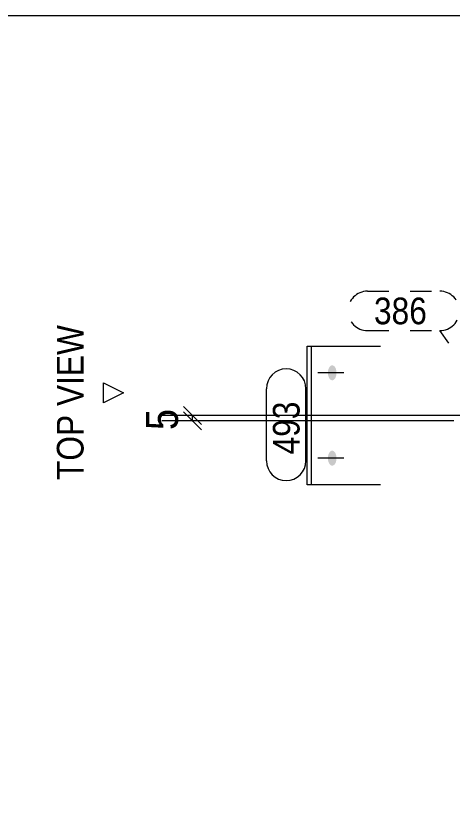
# Model space of a CAD drawing. Header units: millimetres. Extents: x 2 to 579, y 1 to 825.
# Drawn here: x 160.8 to 201.7, y 751.3 to 825 of the extents above; entities that cross this region are included whole.
import ezdxf

# ---------------------------------------------------------------- set-up
doc = ezdxf.new("R2010")
doc.units = ezdxf.units.MM
doc.linetypes.add('XKITLINE00', pattern=[0])
doc.linetypes.add('XKITLINE02', pattern=[4, 2, -2])
for name, color, linetype, lineweight in [('Bolt', 3, 'Continuous', 0), ('Dimensions', 7, 'Continuous', 0), ('DrawingSheet', 5, 'Continuous', 0), ('OtherObjectType', 7, 'Continuous', 0), ('Part', 2, 'Continuous', 0), ('PartMark', 7, 'Continuous', 0)]:
    doc.layers.add(name, color=color, linetype=linetype, lineweight=lineweight)
doc.styles.add('ARIAL', font='ARIAL.TTF')

# ---------------------------------------------------------------- blocks, each defined once
blk = doc.blocks.new('*A127')
at = {"layer": 'Bolt'}
blk.add_hatch(color=3, dxfattribs=at).paths.add_polyline_path([(190.098, 791.584), (190.099, 791.619), (190.102, 791.653), (190.105, 791.687), (190.109, 791.72), (190.114, 791.753), (190.121, 791.786), (190.128, 791.818), (190.136, 791.849), (190.145, 791.88), (190.154, 791.91), (190.165, 791.939), (190.176, 791.967), (190.188, 791.994), (190.201, 792.02), (190.215, 792.045), (190.229, 792.069), (190.244, 792.091), (190.259, 792.112), (190.275, 792.132), (190.292, 792.15), (190.309, 792.167), (190.327, 792.183), (190.345, 792.197), (190.363, 792.209), (190.382, 792.22), (190.401, 792.229), (190.42, 792.237), (190.439, 792.242), (190.459, 792.247), (190.479, 792.249), (190.498, 792.25), (190.518, 792.249), (190.538, 792.247), (190.557, 792.242), (190.576, 792.237), (190.596, 792.229), (190.615, 792.22), (190.633, 792.209), (190.652, 792.197), (190.67, 792.183), (190.687, 792.167), (190.704, 792.15), (190.721, 792.132), (190.737, 792.112), (190.753, 792.091), (190.768, 792.069), (190.782, 792.045), (190.795, 792.02), (190.808, 791.994), (190.82, 791.967), (190.832, 791.939), (190.842, 791.91), (190.852, 791.88), (190.861, 791.849), (190.869, 791.818), (190.876, 791.786), (190.882, 791.753), (190.887, 791.72), (190.892, 791.687), (190.895, 791.653), (190.897, 791.619), (190.899, 791.584), (190.899, 791.55), (190.899, 791.516), (190.897, 791.481), (190.895, 791.447), (190.892, 791.413), (190.887, 791.38), (190.882, 791.347), (190.876, 791.314), (190.869, 791.282), (190.861, 791.251), (190.852, 791.22), (190.842, 791.19), (190.832, 791.161), (190.82, 791.133), (190.808, 791.106), (190.795, 791.08), (190.782, 791.055), (190.768, 791.031), (190.753, 791.009), (190.737, 790.988), (190.721, 790.968), (190.704, 790.95), (190.687, 790.933), (190.67, 790.917), (190.652, 790.903), (190.633, 790.891), (190.615, 790.88), (190.596, 790.871), (190.576, 790.863), (190.557, 790.858), (190.538, 790.853), (190.518, 790.851), (190.498, 790.85), (190.479, 790.851), (190.459, 790.853), (190.439, 790.858), (190.42, 790.863), (190.401, 790.871), (190.382, 790.88), (190.363, 790.891), (190.345, 790.903), (190.327, 790.917), (190.309, 790.933), (190.292, 790.95), (190.275, 790.968), (190.259, 790.988), (190.244, 791.009), (190.229, 791.031), (190.215, 791.055), (190.201, 791.08), (190.188, 791.106), (190.176, 791.133), (190.165, 791.161), (190.154, 791.19), (190.145, 791.22), (190.136, 791.251), (190.128, 791.282), (190.121, 791.314), (190.114, 791.347), (190.109, 791.38), (190.105, 791.413), (190.102, 791.447), (190.099, 791.481), (190.098, 791.516), (190.097, 791.55)], flags=17)
at = {"layer": 'Bolt', "color": 3, "linetype": 'XKITLINE00', "lineweight": 0}
blk.add_line((191.597, 791.55), (189.138, 791.55), dxfattribs=at)
blk = doc.blocks.new('*A128')
at = {"layer": 'Bolt'}
blk.add_hatch(color=3, dxfattribs=at).paths.add_polyline_path([(190.098, 783.584), (190.099, 783.619), (190.102, 783.653), (190.105, 783.687), (190.109, 783.72), (190.114, 783.753), (190.121, 783.786), (190.128, 783.818), (190.136, 783.849), (190.145, 783.88), (190.154, 783.91), (190.165, 783.939), (190.176, 783.967), (190.188, 783.994), (190.201, 784.02), (190.215, 784.045), (190.229, 784.069), (190.244, 784.091), (190.259, 784.112), (190.275, 784.132), (190.292, 784.15), (190.309, 784.167), (190.327, 784.183), (190.345, 784.197), (190.363, 784.209), (190.382, 784.22), (190.401, 784.229), (190.42, 784.237), (190.439, 784.242), (190.459, 784.247), (190.479, 784.249), (190.498, 784.25), (190.518, 784.249), (190.538, 784.247), (190.557, 784.242), (190.576, 784.237), (190.596, 784.229), (190.615, 784.22), (190.633, 784.209), (190.652, 784.197), (190.67, 784.183), (190.687, 784.167), (190.704, 784.15), (190.721, 784.132), (190.737, 784.112), (190.753, 784.091), (190.768, 784.069), (190.782, 784.045), (190.795, 784.02), (190.808, 783.994), (190.82, 783.967), (190.832, 783.939), (190.842, 783.91), (190.852, 783.88), (190.861, 783.849), (190.869, 783.818), (190.876, 783.786), (190.882, 783.753), (190.887, 783.72), (190.892, 783.687), (190.895, 783.653), (190.897, 783.619), (190.899, 783.584), (190.899, 783.55), (190.899, 783.516), (190.897, 783.481), (190.895, 783.447), (190.892, 783.413), (190.887, 783.38), (190.882, 783.347), (190.876, 783.314), (190.869, 783.282), (190.861, 783.251), (190.852, 783.22), (190.842, 783.19), (190.832, 783.161), (190.82, 783.133), (190.808, 783.106), (190.795, 783.08), (190.782, 783.055), (190.768, 783.031), (190.753, 783.009), (190.737, 782.988), (190.721, 782.968), (190.704, 782.95), (190.687, 782.933), (190.67, 782.917), (190.652, 782.903), (190.633, 782.891), (190.615, 782.88), (190.596, 782.871), (190.576, 782.863), (190.557, 782.858), (190.538, 782.853), (190.518, 782.851), (190.498, 782.85), (190.479, 782.851), (190.459, 782.853), (190.439, 782.858), (190.42, 782.863), (190.401, 782.871), (190.382, 782.88), (190.363, 782.891), (190.345, 782.903), (190.327, 782.917), (190.309, 782.933), (190.292, 782.95), (190.275, 782.968), (190.259, 782.988), (190.244, 783.009), (190.229, 783.031), (190.215, 783.055), (190.201, 783.08), (190.188, 783.106), (190.176, 783.133), (190.165, 783.161), (190.154, 783.19), (190.145, 783.22), (190.136, 783.251), (190.128, 783.282), (190.121, 783.314), (190.114, 783.347), (190.109, 783.38), (190.105, 783.413), (190.102, 783.447), (190.099, 783.481), (190.098, 783.516), (190.097, 783.55)], flags=17)
at = {"layer": 'Bolt', "color": 3, "linetype": 'XKITLINE00', "lineweight": 0}
blk.add_line((191.597, 783.55), (189.138, 783.55), dxfattribs=at)
blk = doc.blocks.new('*A132')
at = {"layer": 'Part', "color": 2, "linetype": 'XKITLINE00', "lineweight": 0}
for p, q in [((188.141, 781.05), (188.141, 794.05)), ((188.141, 794.05), (195.014, 794.05)), ((188.55, 781.05), (188.55, 794.05)), ((195.014, 781.05), (188.141, 781.05))]:
    blk.add_line(p, q, dxfattribs=at)
blk = doc.blocks.new('*A136')
at = {"layer": 'DrawingSheet', "color": 5, "linetype": 'XKITLINE00', "lineweight": 0}
blk.add_line((579, 825), (5, 825), dxfattribs=at)
blk = doc.blocks.new('*A312')
at = {"layer": 'Dimensions', "color": 7, "linetype": 'XKITLINE00', "lineweight": 0}
for p, q in [((176.551, 788.399), (178.249, 786.701)), ((176.551, 787.899), (178.249, 786.201)), ((213.898, 787.55), (174.55, 787.55)), ((201.903, 787.05), (174.55, 787.05)), ((177.4, 787.05), (177.4, 787.55))]:
    blk.add_line(p, q, dxfattribs=at)
at = {"layer": 'Dimensions', "color": 3}
for p in [(177.4, 787.55), (177.4, 787.05)]:
    blk.add_point(p, dxfattribs=at)
at = {"layer": 'Dimensions', "color": 3, "style": 'ARIAL', "width": 0.85}
blk.add_text('5', height=3, rotation=90.00021, dxfattribs=at).set_placement((176.05, 786.187))
blk = doc.blocks.new('*A326')
at = {"layer": 'PartMark', "color": 7, "linetype": 'XKITLINE00', "lineweight": 0}
for p, q in [((184.341, 783.3), (184.341, 790.063)), ((188.041, 783.3), (188.041, 790.063))]:
    blk.add_line(p, q, dxfattribs=at)
for centre, start, end in [((186.191, 790.063), 0, 180), ((186.191, 783.3), 180, 0)]:
    blk.add_arc(centre, 1.85, start, end, dxfattribs=at)
at = {"layer": 'PartMark', "color": 3, "style": 'ARIAL', "width": 0.85}
blk.add_text('493', height=2.5, rotation=90.00021, dxfattribs=at).set_placement((187.441, 783.9))
blk = doc.blocks.new('*A327')
at = {"layer": 'PartMark', "color": 7, "linetype": 'XKITLINE02', "lineweight": 0}
for p, q in [((193.811, 799.197), (200.574, 799.197)), ((193.811, 795.497), (200.574, 795.497)), ((206.074, 787.821), (200.574, 795.497))]:
    blk.add_line(p, q, dxfattribs=at)
for centre, start, end in [((193.811, 797.347), 90, 270), ((200.574, 797.347), 270, 90)]:
    blk.add_arc(centre, 1.85, start, end, dxfattribs=at)
at = {"layer": 'PartMark', "color": 3, "style": 'ARIAL', "width": 0.85}
blk.add_text('386', height=2.5, dxfattribs=at).set_placement((194.411, 796.097))
blk = doc.blocks.new('*A330')
at = {"layer": 'OtherObjectType', "color": 7, "linetype": 'XKITLINE00', "lineweight": 0}
for p, q in [((169.075, 788.721), (169.075, 790.596)), ((169.075, 790.596), (170.95, 789.658)), ((170.95, 789.658), (169.075, 788.721)), ((170.95, 789.658), (170.95, 789.658)), ((266.462, 763.442), (267.4, 765.317)), ((267.4, 765.317), (268.337, 763.442)), ((267.4, 765.317), (267.4, 765.317)), ((268.337, 763.442), (266.462, 763.442)), ((259.434, 751.317), (266.116, 751.317))]:
    blk.add_line(p, q, dxfattribs=at)
at = {"layer": 'OtherObjectType', "color": 7, "style": 'ARIAL', "width": 0.85}
blk.add_text('TOP VIEW', height=2.5, rotation=90, dxfattribs=at).set_placement((167.2, 781.508))
for s, p in [('FRONT VIEW', (256.936, 759.067)), ('F', (259.434, 752.067)), ('F', (264.08, 752.067)), ('-', (262.22, 752.067))]:
    blk.add_text(s, height=2.5, dxfattribs=at).set_placement(p)

msp = doc.modelspace()

# ---------------------------------------------------------------- block references
at = {"lineweight": 0}
for name in ['*A136', '*A327', '*A132', '*A127', '*A326', '*A312', '*A128']:
    msp.add_blockref(name, (0, 0), dxfattribs=at)
at = {"layer": 'OtherObjectType', "lineweight": 0}
msp.add_blockref('*A330', (0, 0), dxfattribs=at)

doc.saveas('drawing.dxf')
